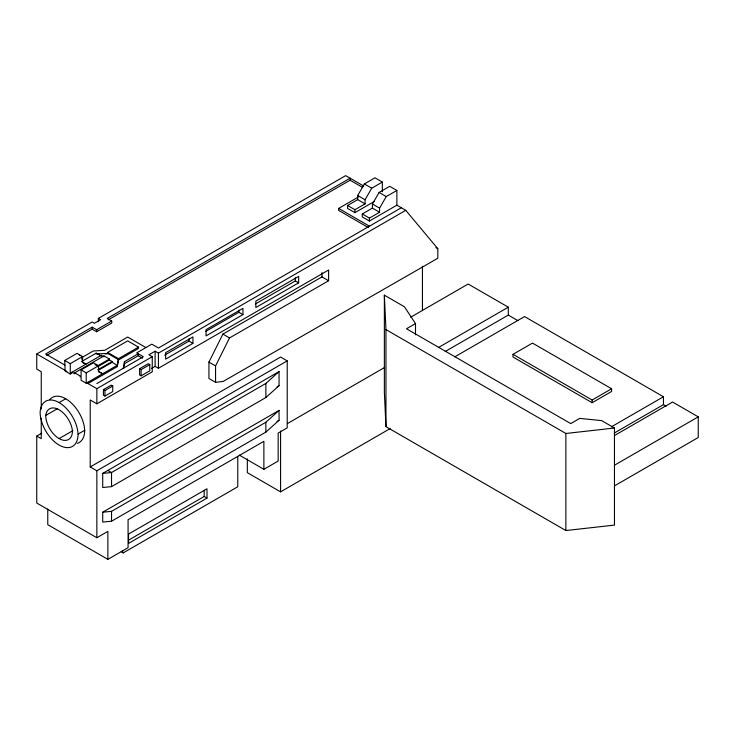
<?xml version="1.0" encoding="UTF-8"?>
<svg xmlns="http://www.w3.org/2000/svg" width="735" height="735" viewBox="0 0 735 735"><rect width="100%" height="100%" fill="white"/><g stroke="black" fill="none" stroke-linecap="round" stroke-linejoin="round"><path stroke-width="1.1" d="M117.26 366.241L118.445 359.635L107.622 353.379L97.314 354.004M87.952 382.218L87.952 383.551L117.26 366.627L118.445 358.689L138.502 347.113L138.502 348.445L118.445 360.021M123.278 368.29L124.472 361.675L138.226 353.737L138.226 355.749L124.472 363.687L123.682 368.097M396.872 205.194L396.872 190.448L386.261 196.576L379.582 208.134L379.582 212.24L372.434 208.115L362.281 213.977L362.281 216.908L369.429 221.033L396.872 205.194L405.766 210.329L437.821 248.706L437.821 258.242L223.174 381.437L215.566 382.329L208.933 378.497L208.933 362.098L222.889 334.113L321.976 276.902L328.609 280.733L328.609 270.002L158.438 368.253L155.122 366.342L151.585 368.382M215.566 382.329L215.566 365.929L229.522 337.944L328.609 280.733M374.528 201.335L354.913 212.654L347.554 208.409L347.554 205.478L357.706 199.617L357.706 195.51L364.385 183.943L374.988 177.824L382.356 182.069L382.356 191.734M347.554 205.478L354.913 209.723L365.065 203.861L365.065 199.755L371.745 188.197L382.356 182.069M372.434 208.115L372.434 204.008L379.104 192.451L389.715 186.322L396.872 190.448M102.716 473.395L111.536 472.532L265.868 383.431L279.052 371.588L279.052 385.691L265.868 397.534L111.536 486.634L102.716 487.498L102.716 473.395L279.052 371.588M102.716 512.212L111.536 511.349L265.868 422.248L279.052 410.406L279.052 420.273L265.868 432.106L111.536 521.216L102.716 522.08L102.716 512.212L279.052 410.406M41.252 409.165L41.252 371.708L36.75 369.108L36.75 353.985L92.151 322.003L94.402 323.299L100.585 319.725L98.334 318.43L98.334 321.673M98.334 318.43L345.661 175.637L363.733 186.065M46.636 355.418L92.151 329.151L96.653 331.751L111.729 323.042L111.729 321.03L96.653 329.739L92.151 327.139L45.643 353.985L64.946 365.12M108.22 319.863L350.108 180.213L362.759 187.517M97.7 366.747L109.423 359.975L109.423 359.038L104.012 355.915L74.713 372.829L74.713 373.766L72.002 372.204L72.002 373.012L70.266 374.014L65.13 371.056L64.735 360.462L77.056 353.351L82.577 356.539L82.577 362.53L85.903 364.183M368.437 227.611L338.66 210.412L338.66 208.409L357.982 197.246M64.735 360.462L70.266 363.66L82.577 356.539M81.557 357.761L93.299 350.981L104.756 350.292L127.679 337.053L145.898 347.572M81.521 361.592L96.175 353.131L101.301 356.089L101.301 355.29L104.012 356.852L104.012 355.915M70.266 373.215L101.301 355.29M105.335 353.912L107.622 353.774L107.622 352.442L127.679 340.865L138.502 347.113M117.26 366.627L117.26 365.304L86.216 383.229L81.089 380.261L81.089 369.907L93.4 362.796L98.536 365.754L98.536 371.745L102.606 373.757L98.334 371.294M97.7 365.8L109.423 359.038M81.089 369.907L86.216 372.865L98.536 365.754M97.691 369.87L112.124 361.537L112.124 362.346L98.453 370.238M362.281 213.977L369.429 218.102L379.582 212.24M49.686 399.675A26.883 15.518 60 0 1 70.459 402.174A26.883 15.518 60 0 1 84.709 430.278L78.075 434.109A26.827 15.49 60 0 1 59.103 445.061A26.827 15.49 60 0 1 40.131 412.206A26.883 15.518 60 0 1 59.103 402.587L65.737 398.756M96.855 383.551L143.353 356.705L136.719 352.873L151.805 344.164L158.438 347.995L401.319 207.766M405.766 210.329L158.438 353.131L155.122 351.211L148.929 354.784L152.246 356.705L152.246 371.827L96.855 403.809L90.221 399.978L90.221 466.945L96.855 470.777L287.21 360.876L287.21 427.844L278.161 433.071L278.161 461.047L263.874 469.298L239.242 455.075M72.921 430.609L59.103 438.584A18.899 10.915 60 0 1 45.735 415.44L57.587 408.605M87.952 383.551L96.855 388.686L152.246 356.705M103.415 389.623L111.206 385.131L112.74 386.013L112.74 391.571L104.949 396.064L103.415 395.182L103.415 389.623L104.949 390.515L112.74 386.013M139.595 368.74L148.268 363.733L149.802 364.615L149.802 370.808L141.129 375.815L139.595 374.933L139.595 368.74L141.129 369.622L149.802 364.615M164.612 355.161L188.978 341.095L192.928 343.374L192.928 336.906L165.641 352.662L165.641 359.13L192.928 343.374M205.874 331.338L238.903 312.274L242.945 314.608L242.945 308.36L206.039 329.675L206.039 335.923L242.945 314.608M255.458 303.941L295.351 280.908L298.658 282.819L298.658 276.406L255.844 301.12L255.844 307.533L298.658 282.819M263.874 469.298L263.874 441.312L128.074 519.718L128.074 547.704L107.87 559.363L107.87 531.387L96.855 537.744L36.75 503.043L36.75 436.075L41.711 433.218M90.221 466.945L280.577 357.045L287.21 360.876M277.067 386.83L279.052 385.691M410.727 317.171L468.158 284.013L508.308 307.193L508.308 315.076L445.226 351.495M415.505 323.575L406.492 328.775L570.737 423.599L579.75 418.399L601.616 420.613L614.46 428.027L614.46 525.102L565.867 530.541L385.958 426.667L384.368 392.26L384.368 295.185L404.443 306.78L415.505 323.575L415.505 334.848M277.067 421.412L279.052 420.273M287.495 423.535L384.368 367.61M438.326 347.6L508.308 307.193M128.726 540.05L204.192 496.483L206.994 498.1L206.994 488.784L128.542 534.079L128.542 543.385L206.994 498.1M454.754 356.861L524.542 316.565L663.448 396.762L663.448 404.645L614.304 433.025M121.22 551.792L123.177 552.922L237.773 486.763L237.773 456.398M513.012 354.334L532.48 343.089L611.603 388.769L611.603 391.479L592.134 402.716L513.012 357.045L513.012 354.334L592.134 400.005L611.603 388.769M247.337 458.879L247.337 472.66L280.577 491.853L390.166 428.579M611.355 426.842L663.448 396.762M614.396 435.598L672.553 402.017L698.25 416.855L698.25 437.509L614.46 485.89M614.46 465.227L698.25 416.855M384.368 295.185L385.958 329.602L565.867 433.475L614.46 428.027M97.314 354.389L99.611 354.252M364.385 183.943L371.745 188.197M379.104 192.451L386.261 196.576M357.706 195.51L365.065 199.755M372.434 204.008L379.582 208.134M357.706 199.617L365.065 203.861M435.855 247.566L437.821 248.706M338.66 208.409L369.429 226.178M508.308 315.076L517.853 320.589M663.448 404.645L666.176 406.225M222.889 334.113L229.522 337.944M208.933 362.098L215.566 365.929M111.729 321.03L107.227 318.43L350.108 178.201L350.108 180.213M138.226 355.749L142.498 358.221M107.622 352.442L118.445 358.689M109.423 359.975L112.124 361.537M112.124 362.346L117.26 365.304M82.375 362.079L85.802 364.055M74.713 372.829L80.124 375.952L80.124 376.89M36.75 353.985L66.876 371.377M107.87 470.418L111.536 472.532L111.536 486.634M36.75 436.075L41.252 438.676L41.252 418.243M107.87 559.363L47.766 524.671L47.766 508.997M122.313 550.846L123.177 552.922M592.134 400.005L592.134 402.716M565.867 433.475L565.867 530.541M422.441 266.281L422.441 310.409M385.958 329.602L385.958 426.667M369.429 218.102L369.429 221.033M354.913 209.723L354.913 212.654M321.976 272.612L321.976 276.902M295.351 277.701L295.351 280.908M280.577 431.004L280.577 491.853M265.868 383.431L265.868 397.534M265.868 422.248L265.868 432.106M238.903 310.188L238.903 312.274M204.192 490.273L204.192 496.483M188.978 338.936L188.978 341.095M158.438 353.131L158.438 368.253M155.122 351.211L155.122 366.342M141.129 369.622L141.129 375.815M124.472 361.675L124.472 363.687M111.536 511.349L111.536 521.216M104.949 390.515L104.949 396.064M96.855 388.686L96.855 403.809M96.855 470.777L96.855 537.744M96.653 329.739L96.653 331.751M96.175 353.131L96.175 354.068M92.151 327.139L92.151 329.151M86.216 372.865L86.216 383.229M70.266 363.66L70.266 374.014M59.103 438.584A18.899 10.915 60 0 0 72.471 430.875A19.092 11.025 60 0 0 59.103 409.772A19.092 11.025 60 0 0 45.735 415.44M79.251 355.189A3.078 1.773 60 0 1 79.812 355.428M81.916 358.505A3.078 1.773 60 0 1 81.916 359.81M59.103 402.587A26.883 15.518 60 0 1 78.075 434.109M84.709 430.278A26.827 15.49 60 0 1 77.285 443.37M95.403 364.514A3.078 1.773 60 0 1 95.963 364.753M96.533 365.166A3.078 1.773 60 0 1 97.057 365.718M94.971 364.762A3.078 1.773 60 0 1 95.532 365.01"/></g></svg>
